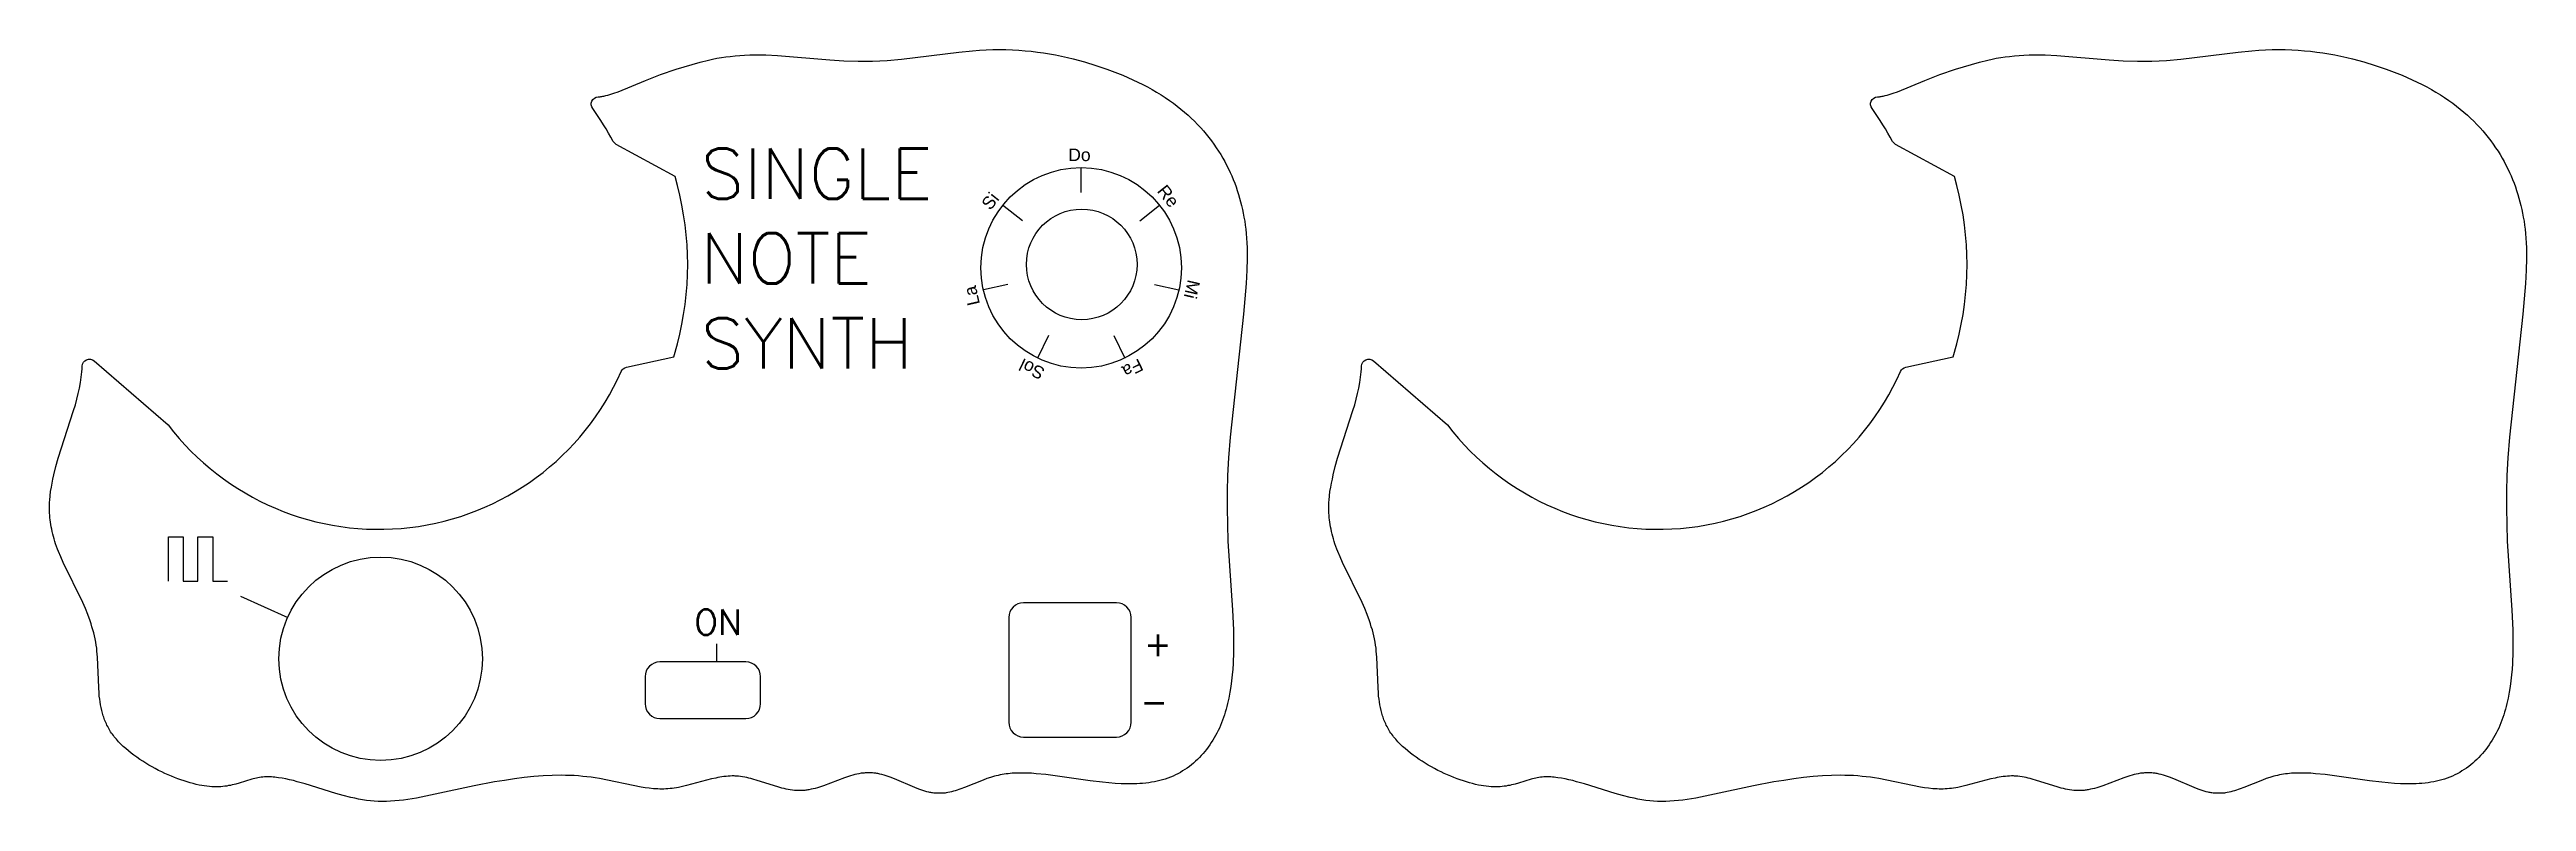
# Model space of a CAD drawing. Extents: x 371 to 540, y -293 to -242.
import ezdxf

# ---------------------------------------------------------------- set-up
doc = ezdxf.new("R2010")
doc.units = 0
doc.layers.add('ACRYLIC_SILK', color=150, linetype='CONTINUOUS')
doc.layers.add('HOLES', color=251, linetype='CONTINUOUS')
doc.styles.add('DEFAULT', font='arial.ttf')
doc.styles.add('MTXPL_CONSOLAS', font='txt.shx', dxfattribs={"height": 0.2})

# ---------------------------------------------------------------- blocks, each defined once
blk = doc.blocks.new('*X1')
at = {"layer": 'ACRYLIC_SILK', "style": 'MTXPL_CONSOLAS'}
for s, p in [('SINGLE', (415.73, -252.39, 8)), ('NOTE', (415.71, -258.15, 8)), ('SYNTH', (415.73, -263.92, 8))]:
    blk.add_text(s, height=3.429, dxfattribs=at).set_placement(p)

msp = doc.modelspace()

# ---------------------------------------------------------------- linework, layer by layer
at = {"layer": 'ACRYLIC_SILK'}
for p, q in [((441.59, -251.95, 8), (441.59, -250.25, 8)), ((437.59, -253.88, 8), (436.25, -252.81, 8)), ((445.59, -253.88, 8), (446.92, -252.81, 8)), ((436.6, -258.2, 8), (434.94, -258.58, 8)), ((446.57, -258.2, 8), (448.24, -258.58, 8)), ((439.37, -261.67, 8), (438.63, -263.21, 8)), ((443.81, -261.67, 8), (444.55, -263.21, 8)), ((384.41, -279.41, 8), (387.63, -280.85, 8)), ((416.79, -282.66, 8), (416.79, -283.88, 8))]:
    msp.add_line(p, q, dxfattribs=at)
msp.add_lwpolyline([(379.53, -278.38), (379.53, -275.38), (380.53, -275.38), (380.53, -278.38), (381.53, -278.38), (381.53, -275.38), (382.53, -275.38), (382.53, -278.38), (383.53, -278.38)], dxfattribs=at)
msp.add_circle((441.59, -257.07, 8), 6.82, dxfattribs=at)
at = {"layer": 'HOLES'}
for points in [[(408.37, -246.24, -0.591485), (408.74, -245.44), (408.8, -245.44), (408.87, -245.43), (408.93, -245.42), (409, -245.41), (409.06, -245.4), (409.13, -245.39), (409.2, -245.38), (409.26, -245.36), (409.4, -245.33), (409.54, -245.29), (409.67, -245.24), (409.81, -245.19), (410.1, -245.09), (411.97, -244.32), (412.99, -243.93), (414.05, -243.56), (414.59, -243.39), (415.14, -243.23), (415.69, -243.08), (416.25, -242.94), (416.53, -242.88), (416.82, -242.82), (417.12, -242.77), (417.42, -242.73), (417.73, -242.69), (418.05, -242.65), (418.37, -242.62), (418.7, -242.6), (419.05, -242.59), (419.4, -242.58), (419.77, -242.58), (420.14, -242.59), (420.94, -242.63), (424.5, -242.93), (425.45, -242.99), (426.43, -243.02), (426.92, -243.02), (427.41, -243.01), (427.9, -242.99), (428.39, -242.96), (429.38, -242.88), (433.26, -242.4), (434.2, -242.31), (434.67, -242.27), (435.12, -242.24), (435.58, -242.23), (436.03, -242.22), (436.47, -242.23), (436.91, -242.24), (437.34, -242.26), (437.77, -242.3), (438.19, -242.34), (438.61, -242.39), (439.03, -242.45), (439.44, -242.51), (439.84, -242.59), (440.25, -242.67), (440.65, -242.76), (441.04, -242.85), (441.82, -243.06), (442.58, -243.3), (443.33, -243.55), (444.06, -243.83), (444.42, -243.97), (444.77, -244.12), (445.11, -244.28), (445.45, -244.44), (445.78, -244.61), (446.1, -244.77), (446.41, -244.95), (446.72, -245.13), (447.02, -245.31), (447.31, -245.49), (447.59, -245.68), (447.86, -245.88), (448.12, -246.07), (448.37, -246.27), (448.62, -246.48), (448.86, -246.68), (449.08, -246.89), (449.3, -247.1), (449.51, -247.32), (449.72, -247.54), (449.91, -247.76), (450.1, -247.98), (450.28, -248.21), (450.46, -248.44), (450.62, -248.67), (450.78, -248.9), (450.94, -249.13), (451.08, -249.37), (451.22, -249.61), (451.35, -249.85), (451.48, -250.09), (451.6, -250.33), (451.72, -250.58), (451.83, -250.82), (451.93, -251.07), (452.03, -251.32), (452.12, -251.57), (452.2, -251.82), (452.28, -252.08), (452.36, -252.33), (452.43, -252.58), (452.5, -252.84), (452.56, -253.1), (452.61, -253.36), (452.66, -253.62), (452.71, -253.89), (452.75, -254.16), (452.79, -254.45), (452.82, -254.74), (452.84, -255.05), (452.86, -255.37), (452.87, -255.71), (452.88, -256.06), (452.87, -256.43), (452.85, -257.24), (452.81, -258.14), (452.63, -260.22), (451.72, -268.59), (451.61, -269.99), (451.54, -271.19), (451.51, -272.3), (451.51, -273.41), (451.53, -274.53), (451.57, -275.66), (451.88, -280.36), (451.94, -281.71), (451.95, -282.44), (451.95, -283.2), (451.92, -283.98), (451.9, -284.37), (451.86, -284.77), (451.82, -285.16), (451.77, -285.56), (451.71, -285.95), (451.63, -286.34), (451.55, -286.72), (451.5, -286.92), (451.45, -287.1), (451.39, -287.29), (451.34, -287.48), (451.27, -287.66), (451.21, -287.84), (451.14, -288.02), (451.06, -288.2), (450.99, -288.38), (450.9, -288.55), (450.82, -288.72), (450.73, -288.89), (450.64, -289.05), (450.54, -289.21), (450.44, -289.37), (450.34, -289.53), (450.23, -289.68), (450.12, -289.83), (450, -289.97), (449.88, -290.12), (449.76, -290.25), (449.63, -290.39), (449.5, -290.52), (449.37, -290.64), (449.23, -290.76), (449.09, -290.88), (448.95, -290.99), (448.8, -291.1), (448.65, -291.21), (448.49, -291.3), (448.34, -291.4), (448.17, -291.49), (448.01, -291.57), (447.84, -291.65), (447.67, -291.72), (447.49, -291.79), (447.31, -291.85), (447.13, -291.91), (446.95, -291.96), (446.76, -292), (446.57, -292.04), (446.37, -292.07), (446.18, -292.1), (445.98, -292.13), (445.77, -292.15), (445.57, -292.16), (445.37, -292.17), (445.16, -292.18), (444.74, -292.18), (444.32, -292.17), (443.9, -292.15), (443.47, -292.11), (443.05, -292.07), (442.21, -291.97), (439.19, -291.55), (438.54, -291.49), (438.22, -291.46), (437.92, -291.45), (437.62, -291.44), (437.33, -291.44), (437.04, -291.45), (436.9, -291.46), (436.76, -291.47), (436.63, -291.49), (436.49, -291.5), (436.35, -291.52), (436.22, -291.54), (436.09, -291.57), (435.95, -291.6), (435.82, -291.63), (435.69, -291.66), (435.56, -291.7), (435.43, -291.74), (435.17, -291.82), (434.92, -291.92), (433.66, -292.43), (433.41, -292.52), (433.28, -292.57), (433.16, -292.61), (433.03, -292.65), (432.91, -292.68), (432.78, -292.72), (432.65, -292.74), (432.53, -292.77), (432.4, -292.79), (432.34, -292.8), (432.27, -292.81), (432.21, -292.81), (432.14, -292.82), (432.08, -292.82), (432.02, -292.82), (431.95, -292.82), (431.89, -292.82), (431.82, -292.82), (431.76, -292.82), (431.69, -292.81), (431.63, -292.81), (431.56, -292.8), (431.49, -292.79), (431.43, -292.78), (431.36, -292.77), (431.3, -292.76), (431.23, -292.74), (431.1, -292.71), (430.96, -292.67), (430.83, -292.63), (430.69, -292.58), (430.56, -292.53), (430.28, -292.43), (428.89, -291.84), (428.61, -291.73), (428.47, -291.68), (428.33, -291.63), (428.19, -291.59), (428.04, -291.55), (427.9, -291.51), (427.76, -291.48), (427.69, -291.47), (427.62, -291.46), (427.55, -291.45), (427.48, -291.44), (427.4, -291.43), (427.33, -291.43), (427.26, -291.42), (427.19, -291.42), (427.12, -291.42), (427.05, -291.42), (426.98, -291.43), (426.91, -291.43), (426.84, -291.44), (426.77, -291.44), (426.69, -291.45), (426.62, -291.46), (426.48, -291.49), (426.34, -291.52), (426.2, -291.55), (426.06, -291.59), (425.91, -291.63), (425.77, -291.67), (425.49, -291.77), (424.07, -292.31), (423.79, -292.4), (423.65, -292.45), (423.5, -292.49), (423.36, -292.52), (423.22, -292.55), (423.08, -292.58), (423.01, -292.59), (422.94, -292.6), (422.87, -292.61), (422.8, -292.62), (422.73, -292.63), (422.66, -292.63), (422.59, -292.63), (422.51, -292.64), (422.44, -292.64), (422.37, -292.64), (422.3, -292.63), (422.23, -292.63), (422.16, -292.62), (422.09, -292.62), (421.95, -292.6), (421.81, -292.58), (421.67, -292.56), (421.53, -292.53), (421.39, -292.5), (421.24, -292.46), (420.96, -292.38), (419.55, -291.94), (419.27, -291.85), (419.13, -291.82), (418.99, -291.78), (418.85, -291.75), (418.71, -291.72), (418.57, -291.7), (418.43, -291.68), (418.28, -291.66), (418.21, -291.66), (418.14, -291.65), (418.07, -291.65), (418, -291.64), (417.86, -291.64), (417.72, -291.65), (417.58, -291.65), (417.44, -291.67), (417.3, -291.68), (417.16, -291.7), (417.02, -291.72), (416.88, -291.75), (416.74, -291.78), (416.45, -291.84), (414.76, -292.29), (414.48, -292.36), (414.2, -292.42), (414.06, -292.45), (413.92, -292.47), (413.78, -292.49), (413.64, -292.5), (413.49, -292.51), (413.35, -292.52), (413.21, -292.53), (413.07, -292.53), (412.93, -292.53), (412.79, -292.52), (412.65, -292.52), (412.51, -292.51), (412.22, -292.48), (411.94, -292.44), (411.66, -292.4), (408.83, -291.82), (408.55, -291.77), (408.26, -291.73), (407.98, -291.7), (407.69, -291.67), (407.4, -291.64), (407.11, -291.62), (406.82, -291.61), (406.52, -291.6), (406.23, -291.59), (405.62, -291.6), (405, -291.63), (404.37, -291.68), (403.72, -291.74), (403.05, -291.83), (402.37, -291.94), (401.69, -292.05), (400.31, -292.32), (397.65, -292.89), (396.4, -293.14), (395.8, -293.24), (395.5, -293.28), (395.21, -293.31), (394.92, -293.34), (394.63, -293.36), (394.35, -293.37), (394.07, -293.38), (393.79, -293.37), (393.52, -293.35), (393.25, -293.33), (392.98, -293.3), (392.72, -293.26), (392.45, -293.22), (392.19, -293.16), (391.93, -293.11), (391.41, -292.98), (390.9, -292.83), (388.81, -292.18), (388.28, -292.03), (388.02, -291.96), (387.76, -291.9), (387.51, -291.84), (387.26, -291.8), (387.01, -291.76), (386.88, -291.74), (386.76, -291.73), (386.64, -291.72), (386.52, -291.71), (386.4, -291.7), (386.28, -291.7), (386.17, -291.7), (386.05, -291.71), (385.94, -291.72), (385.83, -291.73), (385.72, -291.74), (385.61, -291.76), (385.5, -291.78), (385.4, -291.81), (385.29, -291.84), (385.19, -291.86), (384.33, -292.13), (384.1, -292.19), (383.98, -292.22), (383.86, -292.25), (383.74, -292.28), (383.61, -292.3), (383.49, -292.33), (383.35, -292.34), (383.22, -292.36), (383.08, -292.37), (382.93, -292.38), (382.78, -292.38), (382.63, -292.38), (382.47, -292.37), (382.31, -292.36), (382.14, -292.34), (381.96, -292.32), (381.78, -292.29), (381.6, -292.26), (381.4, -292.21), (381.21, -292.16), (381, -292.11), (380.8, -292.05), (380.59, -291.98), (380.37, -291.91), (380.16, -291.83), (379.94, -291.75), (379.72, -291.66), (379.5, -291.57), (379.28, -291.47), (379.06, -291.36), (378.84, -291.26), (378.62, -291.14), (378.41, -291.02), (378.19, -290.9), (377.98, -290.78), (377.77, -290.64), (377.57, -290.51), (377.37, -290.37), (377.17, -290.23), (376.98, -290.08), (376.8, -289.93), (376.62, -289.78), (376.45, -289.63), (376.28, -289.47), (376.2, -289.39), (376.13, -289.31), (376.05, -289.22), (375.98, -289.14), (375.91, -289.06), (375.84, -288.97), (375.78, -288.89), (375.71, -288.8), (375.65, -288.72), (375.59, -288.63), (375.54, -288.54), (375.49, -288.46), (375.44, -288.37), (375.39, -288.28), (375.34, -288.19), (375.3, -288.1), (375.26, -288.01), (375.22, -287.92), (375.18, -287.83), (375.15, -287.74), (375.12, -287.64), (375.09, -287.55), (375.06, -287.46), (375.03, -287.37), (375.01, -287.27), (374.98, -287.18), (374.94, -286.99), (374.9, -286.8), (374.87, -286.6), (374.85, -286.41), (374.82, -286.21), (374.81, -286.01), (374.78, -285.62), (374.7, -283.57), (374.66, -283.15), (374.64, -282.95), (374.61, -282.74), (374.58, -282.53), (374.54, -282.32), (374.49, -282.11), (374.44, -281.91), (374.39, -281.7), (374.32, -281.49), (374.26, -281.28), (374.19, -281.08), (374.03, -280.66), (373.87, -280.25), (373.69, -279.85), (372.37, -277.11), (372.2, -276.74), (372.05, -276.38), (371.98, -276.21), (371.91, -276.03), (371.85, -275.86), (371.8, -275.69), (371.74, -275.52), (371.7, -275.35), (371.65, -275.18), (371.61, -275.02), (371.58, -274.86), (371.55, -274.7), (371.52, -274.54), (371.5, -274.38), (371.48, -274.22), (371.46, -274.07), (371.45, -273.91), (371.44, -273.76), (371.44, -273.61), (371.43, -273.46), (371.44, -273.31), (371.44, -273.16), (371.44, -273.02), (371.45, -272.87), (371.48, -272.58), (371.51, -272.29), (371.56, -272), (371.61, -271.72), (371.67, -271.44), (371.73, -271.15), (371.87, -270.59), (372.03, -270.03), (373.07, -266.77), (373.19, -266.39), (373.29, -266.01), (373.38, -265.63), (373.47, -265.26), (373.53, -264.88), (373.56, -264.7), (373.59, -264.51), (373.61, -264.32), (373.63, -264.14), (373.65, -263.95), (373.66, -263.76, -0.625988), (374.48, -263.4), (379.5, -267.75, 0.57147), (410.31, -264.12, -0.240132), (410.66, -263.83), (413.9, -263.13), (414.13, -262.24, 0.130385), (414.13, -251.47), (413.97, -250.85), (409.97, -248.69), (409.77, -248.48, 0.036722)], [(495.37, -246.24, -0.591485), (495.74, -245.44), (495.8, -245.44), (495.87, -245.43), (495.93, -245.42), (496, -245.41), (496.06, -245.4), (496.13, -245.39), (496.2, -245.38), (496.26, -245.36), (496.4, -245.33), (496.54, -245.29), (496.67, -245.24), (496.81, -245.19), (497.1, -245.09), (498.97, -244.32), (499.99, -243.93), (501.05, -243.56), (501.59, -243.39), (502.14, -243.23), (502.69, -243.08), (503.25, -242.94), (503.53, -242.88), (503.82, -242.82), (504.12, -242.77), (504.42, -242.73), (504.73, -242.69), (505.05, -242.65), (505.37, -242.62), (505.7, -242.6), (506.05, -242.59), (506.4, -242.58), (506.77, -242.58), (507.14, -242.59), (507.94, -242.63), (511.5, -242.93), (512.45, -242.99), (513.43, -243.02), (513.92, -243.02), (514.41, -243.01), (514.9, -242.99), (515.39, -242.96), (516.38, -242.88), (520.26, -242.4), (521.2, -242.31), (521.67, -242.27), (522.12, -242.24), (522.58, -242.23), (523.03, -242.22), (523.47, -242.23), (523.91, -242.24), (524.34, -242.26), (524.77, -242.3), (525.19, -242.34), (525.61, -242.39), (526.03, -242.45), (526.44, -242.51), (526.84, -242.59), (527.25, -242.67), (527.65, -242.76), (528.04, -242.85), (528.82, -243.06), (529.58, -243.3), (530.33, -243.55), (531.06, -243.83), (531.42, -243.97), (531.77, -244.12), (532.11, -244.28), (532.45, -244.44), (532.78, -244.61), (533.1, -244.77), (533.41, -244.95), (533.72, -245.13), (534.02, -245.31), (534.31, -245.49), (534.59, -245.68), (534.86, -245.88), (535.12, -246.07), (535.37, -246.27), (535.62, -246.48), (535.86, -246.68), (536.08, -246.89), (536.3, -247.1), (536.51, -247.32), (536.72, -247.54), (536.91, -247.76), (537.1, -247.98), (537.28, -248.21), (537.46, -248.44), (537.62, -248.67), (537.78, -248.9), (537.94, -249.13), (538.08, -249.37), (538.22, -249.61), (538.35, -249.85), (538.48, -250.09), (538.6, -250.33), (538.72, -250.58), (538.83, -250.82), (538.93, -251.07), (539.03, -251.32), (539.12, -251.57), (539.2, -251.82), (539.28, -252.08), (539.36, -252.33), (539.43, -252.58), (539.5, -252.84), (539.56, -253.1), (539.61, -253.36), (539.66, -253.62), (539.71, -253.89), (539.75, -254.16), (539.79, -254.45), (539.82, -254.74), (539.84, -255.05), (539.86, -255.37), (539.87, -255.71), (539.88, -256.06), (539.87, -256.43), (539.85, -257.24), (539.81, -258.14), (539.63, -260.22), (538.72, -268.59), (538.61, -269.99), (538.54, -271.19), (538.51, -272.3), (538.51, -273.41), (538.53, -274.53), (538.57, -275.66), (538.88, -280.36), (538.94, -281.71), (538.95, -282.44), (538.95, -283.2), (538.92, -283.98), (538.9, -284.37), (538.86, -284.77), (538.82, -285.16), (538.77, -285.56), (538.71, -285.95), (538.63, -286.34), (538.55, -286.72), (538.5, -286.92), (538.45, -287.1), (538.39, -287.29), (538.34, -287.48), (538.27, -287.66), (538.21, -287.84), (538.14, -288.02), (538.06, -288.2), (537.99, -288.38), (537.9, -288.55), (537.82, -288.72), (537.73, -288.89), (537.64, -289.05), (537.54, -289.21), (537.44, -289.37), (537.34, -289.53), (537.23, -289.68), (537.12, -289.83), (537, -289.97), (536.88, -290.12), (536.76, -290.25), (536.63, -290.39), (536.5, -290.52), (536.37, -290.64), (536.23, -290.76), (536.09, -290.88), (535.95, -290.99), (535.8, -291.1), (535.65, -291.21), (535.49, -291.3), (535.34, -291.4), (535.17, -291.49), (535.01, -291.57), (534.84, -291.65), (534.67, -291.72), (534.49, -291.79), (534.31, -291.85), (534.13, -291.91), (533.95, -291.96), (533.76, -292), (533.57, -292.04), (533.37, -292.07), (533.18, -292.1), (532.98, -292.13), (532.77, -292.15), (532.57, -292.16), (532.37, -292.17), (532.16, -292.18), (531.74, -292.18), (531.32, -292.17), (530.9, -292.15), (530.47, -292.11), (530.05, -292.07), (529.21, -291.97), (526.19, -291.55), (525.54, -291.49), (525.22, -291.46), (524.92, -291.45), (524.62, -291.44), (524.33, -291.44), (524.04, -291.45), (523.9, -291.46), (523.76, -291.47), (523.63, -291.49), (523.49, -291.5), (523.35, -291.52), (523.22, -291.54), (523.09, -291.57), (522.95, -291.6), (522.82, -291.63), (522.69, -291.66), (522.56, -291.7), (522.43, -291.74), (522.17, -291.82), (521.92, -291.92), (520.66, -292.43), (520.41, -292.52), (520.28, -292.57), (520.16, -292.61), (520.03, -292.65), (519.91, -292.68), (519.78, -292.72), (519.65, -292.74), (519.53, -292.77), (519.4, -292.79), (519.34, -292.8), (519.27, -292.81), (519.21, -292.81), (519.14, -292.82), (519.08, -292.82), (519.02, -292.82), (518.95, -292.82), (518.89, -292.82), (518.82, -292.82), (518.76, -292.82), (518.69, -292.81), (518.63, -292.81), (518.56, -292.8), (518.49, -292.79), (518.43, -292.78), (518.36, -292.77), (518.3, -292.76), (518.23, -292.74), (518.1, -292.71), (517.96, -292.67), (517.83, -292.63), (517.69, -292.58), (517.56, -292.53), (517.28, -292.43), (515.89, -291.84), (515.61, -291.73), (515.47, -291.68), (515.33, -291.63), (515.19, -291.59), (515.04, -291.55), (514.9, -291.51), (514.76, -291.48), (514.69, -291.47), (514.62, -291.46), (514.55, -291.45), (514.48, -291.44), (514.4, -291.43), (514.33, -291.43), (514.26, -291.42), (514.19, -291.42), (514.12, -291.42), (514.05, -291.42), (513.98, -291.43), (513.91, -291.43), (513.84, -291.44), (513.77, -291.44), (513.69, -291.45), (513.62, -291.46), (513.48, -291.49), (513.34, -291.52), (513.2, -291.55), (513.06, -291.59), (512.91, -291.63), (512.77, -291.67), (512.49, -291.77), (511.07, -292.31), (510.79, -292.4), (510.65, -292.45), (510.5, -292.49), (510.36, -292.52), (510.22, -292.55), (510.08, -292.58), (510.01, -292.59), (509.94, -292.6), (509.87, -292.61), (509.8, -292.62), (509.73, -292.63), (509.66, -292.63), (509.59, -292.63), (509.51, -292.64), (509.44, -292.64), (509.37, -292.64), (509.3, -292.63), (509.23, -292.63), (509.16, -292.62), (509.09, -292.62), (508.95, -292.6), (508.81, -292.58), (508.67, -292.56), (508.53, -292.53), (508.39, -292.5), (508.24, -292.46), (507.96, -292.38), (506.55, -291.94), (506.27, -291.85), (506.13, -291.82), (505.99, -291.78), (505.85, -291.75), (505.71, -291.72), (505.57, -291.7), (505.43, -291.68), (505.28, -291.66), (505.21, -291.66), (505.14, -291.65), (505.07, -291.65), (505, -291.64), (504.86, -291.64), (504.72, -291.65), (504.58, -291.65), (504.44, -291.67), (504.3, -291.68), (504.16, -291.7), (504.02, -291.72), (503.88, -291.75), (503.74, -291.78), (503.45, -291.84), (501.76, -292.29), (501.48, -292.36), (501.2, -292.42), (501.06, -292.45), (500.92, -292.47), (500.78, -292.49), (500.64, -292.5), (500.49, -292.51), (500.35, -292.52), (500.21, -292.53), (500.07, -292.53), (499.93, -292.53), (499.79, -292.52), (499.65, -292.52), (499.51, -292.51), (499.22, -292.48), (498.94, -292.44), (498.66, -292.4), (495.83, -291.82), (495.55, -291.77), (495.26, -291.73), (494.98, -291.7), (494.69, -291.67), (494.4, -291.64), (494.11, -291.62), (493.82, -291.61), (493.52, -291.6), (493.23, -291.59), (492.62, -291.6), (492, -291.63), (491.37, -291.68), (490.72, -291.74), (490.05, -291.83), (489.37, -291.94), (488.69, -292.05), (487.31, -292.32), (484.65, -292.89), (483.4, -293.14), (482.8, -293.24), (482.5, -293.28), (482.21, -293.31), (481.92, -293.34), (481.63, -293.36), (481.35, -293.37), (481.07, -293.38), (480.79, -293.37), (480.52, -293.35), (480.25, -293.33), (479.98, -293.3), (479.72, -293.26), (479.45, -293.22), (479.19, -293.16), (478.93, -293.11), (478.41, -292.98), (477.9, -292.83), (475.81, -292.18), (475.28, -292.03), (475.02, -291.96), (474.76, -291.9), (474.51, -291.84), (474.26, -291.8), (474.01, -291.76), (473.88, -291.74), (473.76, -291.73), (473.64, -291.72), (473.52, -291.71), (473.4, -291.7), (473.28, -291.7), (473.17, -291.7), (473.05, -291.71), (472.94, -291.72), (472.83, -291.73), (472.72, -291.74), (472.61, -291.76), (472.5, -291.78), (472.4, -291.81), (472.29, -291.84), (472.19, -291.86), (471.33, -292.13), (471.1, -292.19), (470.98, -292.22), (470.86, -292.25), (470.74, -292.28), (470.61, -292.3), (470.49, -292.33), (470.35, -292.34), (470.22, -292.36), (470.08, -292.37), (469.93, -292.38), (469.78, -292.38), (469.63, -292.38), (469.47, -292.37), (469.31, -292.36), (469.14, -292.34), (468.96, -292.32), (468.78, -292.29), (468.6, -292.26), (468.4, -292.21), (468.21, -292.16), (468, -292.11), (467.8, -292.05), (467.59, -291.98), (467.37, -291.91), (467.16, -291.83), (466.94, -291.75), (466.72, -291.66), (466.5, -291.57), (466.28, -291.47), (466.06, -291.36), (465.84, -291.26), (465.62, -291.14), (465.41, -291.02), (465.19, -290.9), (464.98, -290.78), (464.77, -290.64), (464.57, -290.51), (464.37, -290.37), (464.17, -290.23), (463.98, -290.08), (463.8, -289.93), (463.62, -289.78), (463.45, -289.63), (463.28, -289.47), (463.2, -289.39), (463.13, -289.31), (463.05, -289.22), (462.98, -289.14), (462.91, -289.06), (462.84, -288.97), (462.78, -288.89), (462.71, -288.8), (462.65, -288.72), (462.59, -288.63), (462.54, -288.54), (462.49, -288.46), (462.44, -288.37), (462.39, -288.28), (462.34, -288.19), (462.3, -288.1), (462.26, -288.01), (462.22, -287.92), (462.18, -287.83), (462.15, -287.74), (462.12, -287.64), (462.09, -287.55), (462.06, -287.46), (462.03, -287.37), (462.01, -287.27), (461.98, -287.18), (461.94, -286.99), (461.9, -286.8), (461.87, -286.6), (461.85, -286.41), (461.82, -286.21), (461.81, -286.01), (461.78, -285.62), (461.7, -283.57), (461.66, -283.15), (461.64, -282.95), (461.61, -282.74), (461.58, -282.53), (461.54, -282.32), (461.49, -282.11), (461.44, -281.91), (461.39, -281.7), (461.32, -281.49), (461.26, -281.28), (461.19, -281.08), (461.03, -280.66), (460.87, -280.25), (460.69, -279.85), (459.37, -277.11), (459.2, -276.74), (459.05, -276.38), (458.98, -276.21), (458.91, -276.03), (458.85, -275.86), (458.8, -275.69), (458.74, -275.52), (458.7, -275.35), (458.65, -275.18), (458.61, -275.02), (458.58, -274.86), (458.55, -274.7), (458.52, -274.54), (458.5, -274.38), (458.48, -274.22), (458.46, -274.07), (458.45, -273.91), (458.44, -273.76), (458.44, -273.61), (458.43, -273.46), (458.44, -273.31), (458.44, -273.16), (458.44, -273.02), (458.45, -272.87), (458.48, -272.58), (458.51, -272.29), (458.56, -272), (458.61, -271.72), (458.67, -271.44), (458.73, -271.15), (458.87, -270.59), (459.03, -270.03), (460.07, -266.77), (460.19, -266.39), (460.29, -266.01), (460.38, -265.63), (460.47, -265.26), (460.53, -264.88), (460.56, -264.7), (460.59, -264.51), (460.61, -264.32), (460.63, -264.14), (460.65, -263.95), (460.66, -263.76, -0.625988), (461.48, -263.4), (466.5, -267.75, 0.57147), (497.31, -264.12, -0.240132), (497.66, -263.83), (500.9, -263.13), (501.13, -262.24, 0.130385), (501.13, -251.47), (500.97, -250.85), (496.97, -248.69), (496.77, -248.48, 0.036722)], [(444.99, -287.99), (444.99, -280.86, 0.414214), (443.99, -279.86), (437.67, -279.86, 0.414214), (436.67, -280.86), (436.67, -287.99, 0.414214), (437.67, -288.99), (443.99, -288.99, 0.414214)], [(411.94, -284.88), (411.94, -286.73, 0.414214), (412.94, -287.73), (418.79, -287.73, 0.414214), (419.79, -286.73), (419.79, -284.88, 0.414214), (418.79, -283.88), (412.94, -283.88, 0.414214)]]:
    msp.add_lwpolyline(points, format="xyb", close=True, dxfattribs=at)
for centre, radius in [((441.63, -256.84, 8), 3.76), ((393.95, -283.67, 8), 6.92)]:
    msp.add_circle(centre, radius, dxfattribs=at)

# ---------------------------------------------------------------- block references
at = {"layer": 'ACRYLIC_SILK'}
msp.add_blockref('*X1', (0, 0), dxfattribs=at)

# ---------------------------------------------------------------- texts
for s, height, style, p in [('Do', 0.853, 'DEFAULT', (440.71, -249.81, 8)), ('ON', 1.715, 'MTXPL_CONSOLAS', (415.27, -282.04, 8)), ('+', 1.71, 'MTXPL_CONSOLAS', (445.85, -283.49, 8)), ('-', 1.71, 'MTXPL_CONSOLAS', (445.61, -287.42, 8))]:
    msp.add_text(s, height=height, dxfattribs=dict(at, style=style)).set_placement(p)
at = {"layer": 'ACRYLIC_SILK', "style": 'DEFAULT'}
for s, rotation, p in [('Si', 51.4286, (435.41, -253.21, 8)), ('Re', 308.5714, (446.71, -251.86, 8)), ('La', 102.8571, (434.71, -259.53, 8)), ('Mi', 257.1429, (448.85, -257.83, 8)), ('Sol', 154.2857, (439.2, -263.95, 8)), ('Fa', 205.7143, (445.53, -263.22, 8))]:
    msp.add_text(s, height=0.853, rotation=rotation, dxfattribs=at).set_placement(p)

doc.saveas('drawing.dxf')
